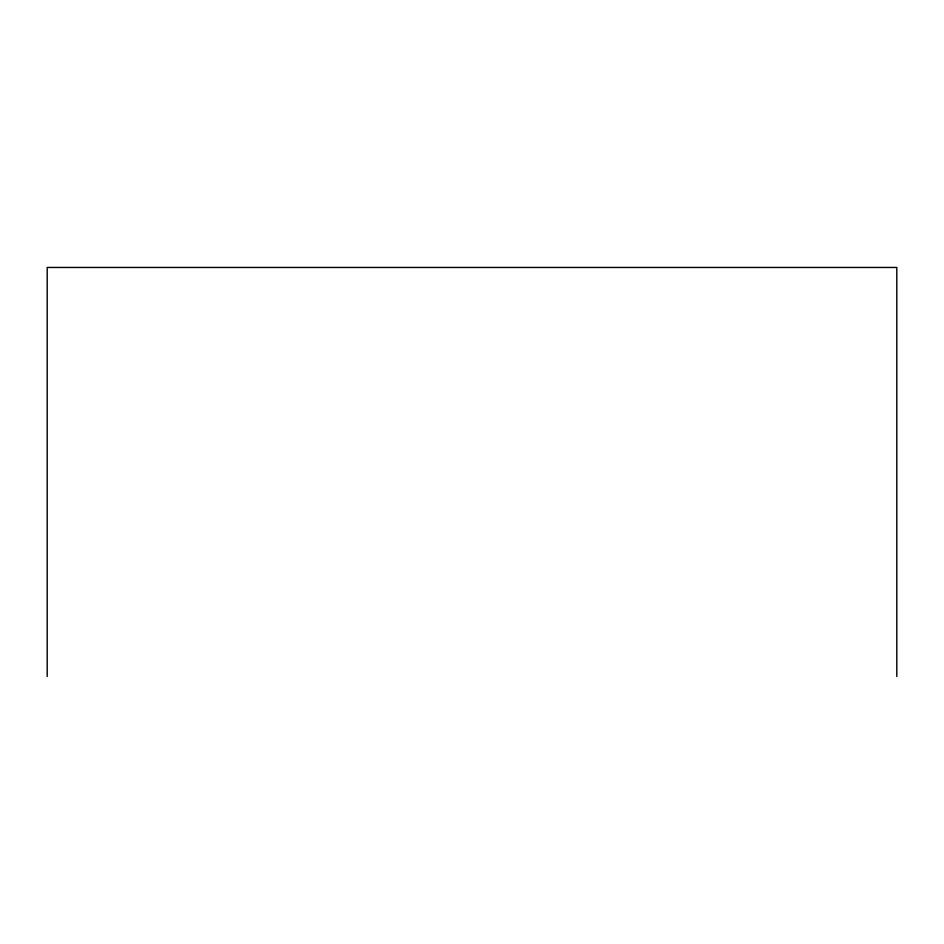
<?xml version="1.0" encoding="UTF-8"?>
<svg xmlns="http://www.w3.org/2000/svg" width="944" height="944" viewBox="0 0 944 944"><rect width="100%" height="100%" fill="white"/><g stroke="black" fill="none" stroke-linecap="round" stroke-linejoin="round"><path stroke-width="1.42" d="M896.8 676.541L896.8 267.459L47.2 267.459L47.2 676.541"/></g></svg>
